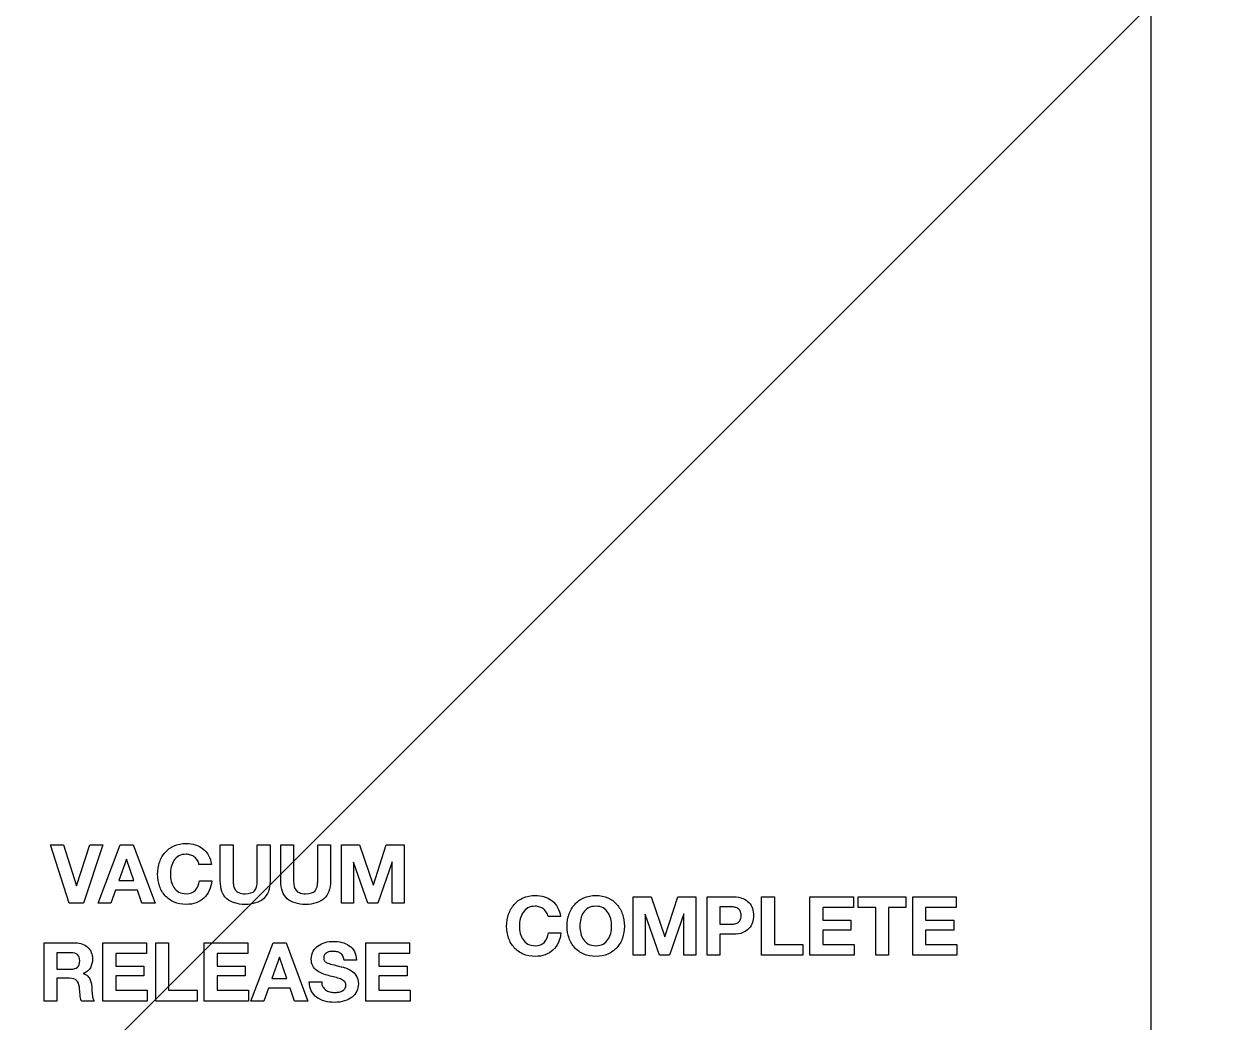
# Model space of a CAD drawing. Header units: millimetres. Extents: x 0 to 16408, y 0 to 11536.
# Drawn here: x 11501.1 to 11573.7, y 4781.4 to 4841.8 of the extents above; entities that cross this region are included whole.
import ezdxf

# ---------------------------------------------------------------- set-up
doc = ezdxf.new("R2010")
doc.units = ezdxf.units.MM
doc.header["$MEASUREMENT"] = 0
doc.linetypes.add('HIDDEN', pattern=[9.525, 6.35, -3.175])
doc.layers.get('0').update_dxf_attribs({"lineweight": 25})
doc.layers.add('DIM', color=3, linetype='Continuous', lineweight=9)
doc.layers.add('H', color=2, linetype='HIDDEN', lineweight=15)

msp = doc.modelspace()

# ---------------------------------------------------------------- hatches: boundary and pattern name
at = {"layer": 'DIM'}
h = msp.add_hatch(dxfattribs=at)
h.set_pattern_fill('ANSI31', color=256, scale=350, style=0)
h.set_pattern_definition([(45, (-19163.366, -2190.005), (-30.93592, 30.93592), [])])
h.paths.add_polyline_path([(11169.331, 5386.066), (11169.331, 3313.066), (10738.546, 3313.066), (10738.546, 5100.001), (10069.331, 5100.001), (10069.331, 6563.066), (14009.331, 6563.066), (14009.331, 5100.001), (13340.115, 5100.001), (13340.115, 3313.066), (12909.331, 3313.066), (12909.331, 5386.066)])
edge = h.paths.add_edge_path(flags=16)
edge.add_line((12909.331, 3336.066), (12909.331, 3313.066))
edge.add_line((11169.331, 3336.066), (11169.331, 3313.066))
at = {"layer": 'H', "ltscale": 5}
h = msp.add_hatch(dxfattribs=at)
h.set_pattern_fill('ANSI31', color=256, scale=500, style=0)
h.set_pattern_definition([(45, (5319.3, 20778.49), (-44.19417, 44.19417), [])])
edge = h.paths.add_edge_path(flags=16)
edge.add_line((14059.331, 6563.066), (14009.331, 6563.066))
edge.add_line((14059.331, 6563.066), (14009.331, 6563.066))
edge = h.paths.add_edge_path()
edge.add_line((14059.331, 6563.066), (14009.331, 6563.066))
edge.add_line((14059.331, 6563.066), (14009.331, 6563.066))
edge.add_line((10069.331, 3313.066), (10069.331, 6563.066))
edge.add_line((10019.331, 3263.066), (10019.331, 6563.066))
edge.add_line((10069.331, 3313.066), (14009.331, 3313.066))
edge.add_line((10019.331, 3263.066), (14059.331, 3263.066))
edge.add_line((14059.331, 6563.066), (14009.331, 6563.066))
edge.add_line((14009.331, 5313.066), (14009.331, 5323.066))
edge.add_line((14009.331, 3313.066), (14009.331, 6563.066))
edge.add_line((14059.331, 3263.066), (14059.331, 6563.066))

# ---------------------------------------------------------------- linework, layer by layer
for p, q in [((11569.331, 4411.066), (11569.331, 5161.066)), ((11502.708, 4792.131), (11503.503, 4792.131)), ((11502.708, 4792.131), (11503.503, 4792.131)), ((11503.848, 4788.605), (11502.708, 4792.131)), ((11503.848, 4788.605), (11502.708, 4792.131)), ((11503.503, 4792.131), (11504.288, 4789.652)), ((11503.503, 4792.131), (11504.288, 4789.652)), ((11504.298, 4789.652), (11505.093, 4792.131)), ((11504.298, 4789.652), (11505.093, 4792.131)), ((11505.893, 4792.131), (11504.723, 4788.605)), ((11505.893, 4792.131), (11504.723, 4788.605)), ((11505.093, 4792.131), (11505.893, 4792.131)), ((11505.093, 4792.131), (11505.893, 4792.131)), ((11505.597, 4788.605), (11506.931, 4792.131)), ((11505.597, 4788.605), (11506.931, 4792.131)), ((11506.931, 4792.131), (11507.726, 4792.131)), ((11506.931, 4792.131), (11507.726, 4792.131)), ((11507.726, 4792.131), (11509.045, 4788.605)), ((11507.726, 4792.131), (11509.045, 4788.605)), ((11520.33, 4792.131), (11521.421, 4792.131)), ((11520.33, 4792.131), (11521.421, 4792.131)), ((11520.33, 4788.605), (11520.33, 4792.131)), ((11520.33, 4788.605), (11520.33, 4792.131)), ((11521.421, 4792.131), (11522.246, 4789.706)), ((11521.421, 4792.131), (11522.246, 4789.706)), ((11522.256, 4789.706), (11523.036, 4792.131)), ((11522.256, 4789.706), (11523.036, 4792.131)), ((11523.036, 4792.131), (11524.128, 4792.131)), ((11523.036, 4792.131), (11524.128, 4792.131)), ((11524.128, 4792.131), (11524.128, 4788.605)), ((11524.128, 4792.131), (11524.128, 4788.605)), ((11507.316, 4791.262), (11506.857, 4789.968)), ((11507.316, 4791.262), (11506.857, 4789.968)), ((11507.326, 4791.262), (11507.316, 4791.262)), ((11507.326, 4791.262), (11507.316, 4791.262)), ((11507.77, 4789.968), (11507.326, 4791.262)), ((11507.77, 4789.968), (11507.326, 4791.262)), ((11523.392, 4791.104), (11522.528, 4788.605)), ((11523.392, 4791.104), (11522.528, 4788.605)), ((11523.402, 4791.104), (11523.392, 4791.104)), ((11523.402, 4791.104), (11523.392, 4791.104)), ((11523.402, 4788.605), (11523.402, 4791.104)), ((11523.402, 4788.605), (11523.402, 4791.104)), ((11521.065, 4791.079), (11521.056, 4791.079)), ((11521.056, 4791.079), (11521.056, 4788.605)), ((11521.065, 4791.079), (11521.056, 4791.079)), ((11521.056, 4791.079), (11521.056, 4788.605)), ((11521.93, 4788.605), (11521.065, 4791.079)), ((11521.93, 4788.605), (11521.065, 4791.079)), ((11504.288, 4789.652), (11504.298, 4789.652)), ((11504.288, 4789.652), (11504.298, 4789.652)), ((11506.857, 4789.968), (11507.77, 4789.968)), ((11506.857, 4789.968), (11507.77, 4789.968)), ((11522.246, 4789.706), (11522.256, 4789.706)), ((11522.246, 4789.706), (11522.256, 4789.706)), ((11506.654, 4789.39), (11506.377, 4788.605)), ((11506.654, 4789.39), (11506.377, 4788.605)), ((11507.973, 4789.39), (11506.654, 4789.39)), ((11507.973, 4789.39), (11506.654, 4789.39)), ((11508.239, 4788.605), (11507.973, 4789.39)), ((11508.239, 4788.605), (11507.973, 4789.39)), ((11537.979, 4785.458), (11537.979, 4788.984)), ((11537.979, 4788.984), (11539.07, 4788.984)), ((11539.07, 4788.984), (11539.895, 4786.559)), ((11539.905, 4786.559), (11540.685, 4788.984)), ((11540.685, 4788.984), (11541.777, 4788.984)), ((11541.777, 4788.984), (11541.777, 4785.458)), ((11545.753, 4785.458), (11545.753, 4788.984)), ((11545.753, 4788.984), (11546.528, 4788.984)), ((11546.528, 4788.984), (11546.528, 4786.11)), ((11548.681, 4785.458), (11548.681, 4788.984)), ((11548.681, 4788.984), (11551.319, 4788.984)), ((11551.319, 4788.984), (11551.319, 4788.332)), ((11551.605, 4788.332), (11551.605, 4788.984)), ((11551.605, 4788.984), (11554.494, 4788.984)), ((11554.494, 4788.984), (11554.494, 4788.332)), ((11554.899, 4788.984), (11557.537, 4788.984)), ((11554.899, 4785.458), (11554.899, 4788.984)), ((11557.537, 4788.984), (11557.537, 4788.332)), ((11504.723, 4788.605), (11503.848, 4788.605)), ((11504.723, 4788.605), (11503.848, 4788.605)), ((11506.377, 4788.605), (11505.597, 4788.605)), ((11506.377, 4788.605), (11505.597, 4788.605)), ((11509.045, 4788.605), (11508.239, 4788.605)), ((11509.045, 4788.605), (11508.239, 4788.605)), ((11521.056, 4788.605), (11520.33, 4788.605)), ((11521.056, 4788.605), (11520.33, 4788.605)), ((11522.528, 4788.605), (11521.93, 4788.605)), ((11522.528, 4788.605), (11521.93, 4788.605)), ((11524.128, 4788.605), (11523.402, 4788.605)), ((11524.128, 4788.605), (11523.402, 4788.605)), ((11551.319, 4788.332), (11549.457, 4788.332)), ((11549.457, 4788.332), (11549.457, 4787.577)), ((11552.662, 4788.332), (11551.605, 4788.332)), ((11552.662, 4785.458), (11552.662, 4788.332)), ((11554.494, 4788.332), (11553.438, 4788.332)), ((11553.438, 4788.332), (11553.438, 4785.458)), ((11557.537, 4788.332), (11555.675, 4788.332)), ((11555.675, 4788.332), (11555.675, 4787.577)), ((11538.715, 4787.932), (11538.705, 4787.932)), ((11538.705, 4787.932), (11538.705, 4785.458)), ((11539.579, 4785.458), (11538.715, 4787.932)), ((11541.041, 4787.957), (11540.177, 4785.458)), ((11541.051, 4787.957), (11541.041, 4787.957)), ((11541.051, 4785.458), (11541.051, 4787.957)), ((11549.457, 4787.577), (11551.165, 4787.577)), ((11551.165, 4787.577), (11551.165, 4786.974)), ((11555.675, 4787.577), (11557.384, 4787.577)), ((11557.384, 4787.577), (11557.384, 4786.974)), ((11551.165, 4786.974), (11549.457, 4786.974)), ((11549.457, 4786.974), (11549.457, 4786.11)), ((11557.384, 4786.974), (11555.675, 4786.974)), ((11555.675, 4786.974), (11555.675, 4786.11)), ((11505.891, 4782.678), (11505.891, 4786.205)), ((11505.891, 4786.205), (11508.529, 4786.205)), ((11505.891, 4782.678), (11505.891, 4786.205)), ((11505.891, 4786.205), (11508.529, 4786.205)), ((11508.529, 4786.205), (11508.529, 4785.553)), ((11508.529, 4786.205), (11508.529, 4785.553)), ((11509.092, 4782.678), (11509.092, 4786.205)), ((11509.092, 4786.205), (11509.867, 4786.205)), ((11509.092, 4782.678), (11509.092, 4786.205)), ((11509.092, 4786.205), (11509.867, 4786.205)), ((11509.867, 4786.205), (11509.867, 4783.33)), ((11509.867, 4786.205), (11509.867, 4783.33)), ((11512.02, 4782.678), (11512.02, 4786.205)), ((11512.02, 4782.678), (11512.02, 4786.205)), ((11512.02, 4786.205), (11514.658, 4786.205)), ((11512.02, 4786.205), (11514.658, 4786.205)), ((11514.658, 4786.205), (11514.658, 4785.553)), ((11514.658, 4786.205), (11514.658, 4785.553)), ((11514.85, 4782.678), (11516.184, 4786.205)), ((11514.85, 4782.678), (11516.184, 4786.205)), ((11516.184, 4786.205), (11516.979, 4786.205)), ((11516.184, 4786.205), (11516.979, 4786.205)), ((11516.979, 4786.205), (11518.298, 4782.678)), ((11516.979, 4786.205), (11518.298, 4782.678)), ((11521.809, 4782.678), (11521.809, 4786.205)), ((11521.809, 4782.678), (11521.809, 4786.205)), ((11521.809, 4786.205), (11524.447, 4786.205)), ((11521.809, 4786.205), (11524.447, 4786.205)), ((11524.447, 4786.205), (11524.447, 4785.553)), ((11524.447, 4786.205), (11524.447, 4785.553)), ((11539.895, 4786.559), (11539.905, 4786.559)), ((11546.528, 4786.11), (11548.247, 4786.11)), ((11548.247, 4786.11), (11548.247, 4785.458)), ((11549.457, 4786.11), (11551.358, 4786.11)), ((11551.358, 4786.11), (11551.358, 4785.458)), ((11555.675, 4786.11), (11557.576, 4786.11)), ((11557.576, 4786.11), (11557.576, 4785.458)), ((11508.529, 4785.553), (11506.667, 4785.553)), ((11506.667, 4785.553), (11506.667, 4784.797)), ((11508.529, 4785.553), (11506.667, 4785.553)), ((11506.667, 4785.553), (11506.667, 4784.797)), ((11514.658, 4785.553), (11512.796, 4785.553)), ((11512.796, 4785.553), (11512.796, 4784.797)), ((11514.658, 4785.553), (11512.796, 4785.553)), ((11512.796, 4785.553), (11512.796, 4784.797)), ((11516.569, 4785.336), (11516.11, 4784.042)), ((11516.569, 4785.336), (11516.11, 4784.042)), ((11516.579, 4785.336), (11516.569, 4785.336)), ((11516.579, 4785.336), (11516.569, 4785.336)), ((11517.024, 4784.042), (11516.579, 4785.336)), ((11517.024, 4784.042), (11516.579, 4785.336)), ((11522.585, 4785.553), (11522.585, 4784.797)), ((11522.585, 4785.553), (11522.585, 4784.797)), ((11524.447, 4785.553), (11522.585, 4785.553)), ((11524.447, 4785.553), (11522.585, 4785.553)), ((11538.705, 4785.458), (11537.979, 4785.458)), ((11540.177, 4785.458), (11539.579, 4785.458)), ((11541.777, 4785.458), (11541.051, 4785.458)), ((11548.247, 4785.458), (11545.753, 4785.458)), ((11551.358, 4785.458), (11548.681, 4785.458)), ((11553.438, 4785.458), (11552.662, 4785.458)), ((11557.576, 4785.458), (11554.899, 4785.458)), ((11506.667, 4784.797), (11508.375, 4784.797)), ((11506.667, 4784.797), (11508.375, 4784.797)), ((11508.375, 4784.797), (11508.375, 4784.195)), ((11508.375, 4784.797), (11508.375, 4784.195)), ((11512.796, 4784.797), (11514.505, 4784.797)), ((11512.796, 4784.797), (11514.505, 4784.797)), ((11514.505, 4784.797), (11514.505, 4784.195)), ((11514.505, 4784.797), (11514.505, 4784.195)), ((11522.585, 4784.797), (11524.294, 4784.797)), ((11522.585, 4784.797), (11524.294, 4784.797)), ((11524.294, 4784.797), (11524.294, 4784.195)), ((11524.294, 4784.797), (11524.294, 4784.195)), ((11508.375, 4784.195), (11506.667, 4784.195)), ((11506.667, 4784.195), (11506.667, 4783.33)), ((11508.375, 4784.195), (11506.667, 4784.195)), ((11506.667, 4784.195), (11506.667, 4783.33)), ((11514.505, 4784.195), (11512.796, 4784.195)), ((11512.796, 4784.195), (11512.796, 4783.33)), ((11514.505, 4784.195), (11512.796, 4784.195)), ((11512.796, 4784.195), (11512.796, 4783.33)), ((11516.11, 4784.042), (11517.024, 4784.042)), ((11516.11, 4784.042), (11517.024, 4784.042)), ((11522.585, 4784.195), (11522.585, 4783.33)), ((11522.585, 4784.195), (11522.585, 4783.33)), ((11524.294, 4784.195), (11522.585, 4784.195)), ((11524.294, 4784.195), (11522.585, 4784.195)), ((11506.667, 4783.33), (11508.568, 4783.33)), ((11506.667, 4783.33), (11508.568, 4783.33)), ((11508.568, 4783.33), (11508.568, 4782.678)), ((11508.568, 4783.33), (11508.568, 4782.678)), ((11509.867, 4783.33), (11511.586, 4783.33)), ((11509.867, 4783.33), (11511.586, 4783.33)), ((11511.586, 4783.33), (11511.586, 4782.678)), ((11511.586, 4783.33), (11511.586, 4782.678)), ((11512.796, 4783.33), (11514.697, 4783.33)), ((11512.796, 4783.33), (11514.697, 4783.33)), ((11514.697, 4783.33), (11514.697, 4782.678)), ((11514.697, 4783.33), (11514.697, 4782.678)), ((11515.907, 4783.464), (11515.631, 4782.678)), ((11515.907, 4783.464), (11515.631, 4782.678)), ((11517.226, 4783.464), (11515.907, 4783.464)), ((11517.226, 4783.464), (11515.907, 4783.464)), ((11517.493, 4782.678), (11517.226, 4783.464)), ((11517.493, 4782.678), (11517.226, 4783.464)), ((11522.585, 4783.33), (11524.486, 4783.33)), ((11522.585, 4783.33), (11524.486, 4783.33)), ((11524.486, 4783.33), (11524.486, 4782.678)), ((11524.486, 4783.33), (11524.486, 4782.678)), ((11508.568, 4782.678), (11505.891, 4782.678)), ((11508.568, 4782.678), (11505.891, 4782.678)), ((11511.586, 4782.678), (11509.092, 4782.678)), ((11511.586, 4782.678), (11509.092, 4782.678)), ((11514.697, 4782.678), (11512.02, 4782.678)), ((11514.697, 4782.678), (11512.02, 4782.678)), ((11515.631, 4782.678), (11514.85, 4782.678)), ((11515.631, 4782.678), (11514.85, 4782.678)), ((11518.298, 4782.678), (11517.493, 4782.678)), ((11518.298, 4782.678), (11517.493, 4782.678)), ((11524.486, 4782.678), (11521.809, 4782.678)), ((11524.486, 4782.678), (11521.809, 4782.678))]:
    msp.add_line(p, q)
for points, knots in [([(11509.316, 4791.087), (11509.395, 4791.312), (11509.509, 4791.509), (11509.657, 4791.677), (11509.805, 4791.845), (11509.987, 4791.977), (11510.202, 4792.072)], [23, 23, 23, 23, 24, 24, 24, 25, 25, 25, 25]), ([(11509.316, 4791.087), (11509.395, 4791.312), (11509.509, 4791.509), (11509.657, 4791.677), (11509.805, 4791.845), (11509.987, 4791.977), (11510.202, 4792.072)], [23, 23, 23, 23, 24, 24, 24, 25, 25, 25, 25]), ([(11510.202, 4792.072), (11510.418, 4792.168), (11510.661, 4792.215), (11510.931, 4792.215), (11511.125, 4792.215), (11511.309, 4792.187), (11511.482, 4792.131), (11511.655, 4792.075), (11511.809, 4791.994), (11511.946, 4791.887)], [25, 25, 25, 25, 26, 26, 26, 27, 27, 27, 28, 28, 28, 28]), ([(11510.202, 4792.072), (11510.418, 4792.168), (11510.661, 4792.215), (11510.931, 4792.215), (11511.125, 4792.215), (11511.309, 4792.187), (11511.482, 4792.131), (11511.655, 4792.075), (11511.809, 4791.994), (11511.946, 4791.887)], [25, 25, 25, 25, 26, 26, 26, 27, 27, 27, 28, 28, 28, 28]), ([(11510.19, 4791.191), (11510.114, 4791.077), (11510.059, 4790.948), (11510.025, 4790.803), (11509.99, 4790.658), (11509.973, 4790.508), (11509.973, 4790.353), (11509.973, 4790.205), (11509.99, 4790.061), (11510.025, 4789.921)], [5, 5, 5, 5, 6, 6, 6, 7, 7, 7, 8, 8, 8, 8]), ([(11510.19, 4791.191), (11510.114, 4791.077), (11510.059, 4790.948), (11510.025, 4790.803), (11509.99, 4790.658), (11509.973, 4790.508), (11509.973, 4790.353), (11509.973, 4790.205), (11509.99, 4790.061), (11510.025, 4789.921)], [5, 5, 5, 5, 6, 6, 6, 7, 7, 7, 8, 8, 8, 8]), ([(11511.44, 4791.386), (11511.371, 4791.442), (11511.292, 4791.485), (11511.205, 4791.517), (11511.118, 4791.548), (11511.026, 4791.564), (11510.931, 4791.564), (11510.756, 4791.564), (11510.608, 4791.53), (11510.486, 4791.462)], [1, 1, 1, 1, 2, 2, 2, 3, 3, 3, 4, 4, 4, 4]), ([(11511.44, 4791.386), (11511.371, 4791.442), (11511.292, 4791.485), (11511.205, 4791.517), (11511.118, 4791.548), (11511.026, 4791.564), (11510.931, 4791.564), (11510.756, 4791.564), (11510.608, 4791.53), (11510.486, 4791.462)], [1, 1, 1, 1, 2, 2, 2, 3, 3, 3, 4, 4, 4, 4]), ([(11509.316, 4789.635), (11509.237, 4789.857), (11509.197, 4790.097), (11509.197, 4790.353), (11509.197, 4790.617), (11509.237, 4790.861), (11509.316, 4791.087)], [21, 21, 21, 21, 22, 22, 22, 23, 23, 23, 23]), ([(11509.316, 4789.635), (11509.237, 4789.857), (11509.197, 4790.097), (11509.197, 4790.353), (11509.197, 4790.617), (11509.237, 4790.861), (11509.316, 4791.087)], [21, 21, 21, 21, 22, 22, 22, 23, 23, 23, 23]), ([(11515.603, 4788.874), (11515.336, 4788.642), (11514.968, 4788.526), (11514.497, 4788.526), (11514.019, 4788.526), (11513.65, 4788.641), (11513.388, 4788.872), (11513.126, 4789.102), (11512.995, 4789.458), (11512.995, 4789.938)], [0, 0, 0, 0, 1, 1, 1, 2, 2, 2, 3, 3, 3, 3]), ([(11515.603, 4788.874), (11515.336, 4788.642), (11514.968, 4788.526), (11514.497, 4788.526), (11514.019, 4788.526), (11513.65, 4788.641), (11513.388, 4788.872), (11513.126, 4789.102), (11512.995, 4789.458), (11512.995, 4789.938)], [0, 0, 0, 0, 1, 1, 1, 2, 2, 2, 3, 3, 3, 3]), ([(11519.263, 4788.874), (11518.996, 4788.642), (11518.627, 4788.526), (11518.156, 4788.526), (11517.679, 4788.526), (11517.31, 4788.641), (11517.048, 4788.872), (11516.786, 4789.102), (11516.655, 4789.458), (11516.655, 4789.938)], [0, 0, 0, 0, 1, 1, 1, 2, 2, 2, 3, 3, 3, 3]), ([(11519.263, 4788.874), (11518.996, 4788.642), (11518.627, 4788.526), (11518.156, 4788.526), (11517.679, 4788.526), (11517.31, 4788.641), (11517.048, 4788.872), (11516.786, 4789.102), (11516.655, 4789.458), (11516.655, 4789.938)], [0, 0, 0, 0, 1, 1, 1, 2, 2, 2, 3, 3, 3, 3]), ([(11510.202, 4788.667), (11509.987, 4788.761), (11509.805, 4788.89), (11509.657, 4789.054), (11509.509, 4789.219), (11509.395, 4789.413), (11509.316, 4789.635)], [19, 19, 19, 19, 20, 20, 20, 21, 21, 21, 21]), ([(11510.202, 4788.667), (11509.987, 4788.761), (11509.805, 4788.89), (11509.657, 4789.054), (11509.509, 4789.219), (11509.395, 4789.413), (11509.316, 4789.635)], [19, 19, 19, 19, 20, 20, 20, 21, 21, 21, 21]), ([(11510.486, 4789.274), (11510.608, 4789.207), (11510.756, 4789.173), (11510.931, 4789.173), (11511.168, 4789.173), (11511.353, 4789.245), (11511.487, 4789.39)], [10, 10, 10, 10, 11, 11, 11, 12, 12, 12, 12]), ([(11510.486, 4789.274), (11510.608, 4789.207), (11510.756, 4789.173), (11510.931, 4789.173), (11511.168, 4789.173), (11511.353, 4789.245), (11511.487, 4789.39)], [10, 10, 10, 10, 11, 11, 11, 12, 12, 12, 12]), ([(11514.119, 4789.24), (11514.213, 4789.195), (11514.339, 4789.173), (11514.497, 4789.173), (11514.773, 4789.173), (11514.964, 4789.235), (11515.07, 4789.358)], [9, 9, 9, 9, 10, 10, 10, 11, 11, 11, 11]), ([(11514.119, 4789.24), (11514.213, 4789.195), (11514.339, 4789.173), (11514.497, 4789.173), (11514.773, 4789.173), (11514.964, 4789.235), (11515.07, 4789.358)], [9, 9, 9, 9, 10, 10, 10, 11, 11, 11, 11]), ([(11517.779, 4789.24), (11517.873, 4789.195), (11517.999, 4789.173), (11518.156, 4789.173), (11518.433, 4789.173), (11518.624, 4789.235), (11518.729, 4789.358)], [9, 9, 9, 9, 10, 10, 10, 11, 11, 11, 11]), ([(11517.779, 4789.24), (11517.873, 4789.195), (11517.999, 4789.173), (11518.156, 4789.173), (11518.433, 4789.173), (11518.624, 4789.235), (11518.729, 4789.358)], [9, 9, 9, 9, 10, 10, 10, 11, 11, 11, 11]), ([(11530.442, 4787.94), (11530.521, 4788.165), (11530.635, 4788.362), (11530.783, 4788.53), (11530.931, 4788.698), (11531.113, 4788.829), (11531.329, 4788.925)], [23, 23, 23, 23, 24, 24, 24, 25, 25, 25, 25]), ([(11531.329, 4788.925), (11531.544, 4789.02), (11531.787, 4789.068), (11532.057, 4789.068), (11532.252, 4789.068), (11532.435, 4789.04), (11532.608, 4788.984), (11532.781, 4788.928), (11532.935, 4788.847), (11533.072, 4788.74)], [25, 25, 25, 25, 26, 26, 26, 27, 27, 27, 28, 28, 28, 28]), ([(11534.102, 4787.94), (11534.181, 4788.165), (11534.295, 4788.362), (11534.443, 4788.53), (11534.591, 4788.698), (11534.773, 4788.829), (11534.988, 4788.925)], [0, 0, 0, 0, 1, 1, 1, 2, 2, 2, 2]), ([(11534.988, 4788.925), (11535.204, 4789.02), (11535.447, 4789.068), (11535.717, 4789.068), (11535.99, 4789.068), (11536.234, 4789.02), (11536.448, 4788.925)], [2, 2, 2, 2, 3, 3, 3, 4, 4, 4, 4]), ([(11536.448, 4788.925), (11536.662, 4788.829), (11536.843, 4788.698), (11536.991, 4788.53), (11537.139, 4788.362), (11537.253, 4788.165), (11537.332, 4787.94)], [4, 4, 4, 4, 5, 5, 5, 6, 6, 6, 6]), ([(11511.528, 4788.625), (11511.348, 4788.559), (11511.148, 4788.526), (11510.931, 4788.526), (11510.661, 4788.526), (11510.418, 4788.573), (11510.202, 4788.667)], [17, 17, 17, 17, 18, 18, 18, 19, 19, 19, 19]), ([(11511.528, 4788.625), (11511.348, 4788.559), (11511.148, 4788.526), (11510.931, 4788.526), (11510.661, 4788.526), (11510.418, 4788.573), (11510.202, 4788.667)], [17, 17, 17, 17, 18, 18, 18, 19, 19, 19, 19]), ([(11532.331, 4788.369), (11532.244, 4788.401), (11532.153, 4788.416), (11532.057, 4788.416), (11531.883, 4788.416), (11531.734, 4788.382), (11531.613, 4788.315)], [2, 2, 2, 2, 3, 3, 3, 4, 4, 4, 4]), ([(11536.161, 4788.315), (11536.039, 4788.382), (11535.891, 4788.416), (11535.717, 4788.416), (11535.542, 4788.416), (11535.394, 4788.382), (11535.272, 4788.315)], [10, 10, 10, 10, 11, 11, 11, 12, 12, 12, 12]), ([(11544.989, 4788.634), (11545.087, 4788.528), (11545.158, 4788.408), (11545.202, 4788.273), (11545.246, 4788.138), (11545.269, 4787.998), (11545.269, 4787.853), (11545.269, 4787.712), (11545.246, 4787.572), (11545.202, 4787.436), (11545.158, 4787.299), (11545.087, 4787.178), (11544.989, 4787.073)], [2, 2, 2, 2, 3, 3, 3, 4, 4, 4, 5, 5, 5, 6, 6, 6, 6]), ([(11530.442, 4786.488), (11530.363, 4786.71), (11530.324, 4786.949), (11530.324, 4787.206), (11530.324, 4787.47), (11530.363, 4787.714), (11530.442, 4787.94)], [21, 21, 21, 21, 22, 22, 22, 23, 23, 23, 23]), ([(11531.316, 4788.043), (11531.24, 4787.93), (11531.185, 4787.801), (11531.151, 4787.656), (11531.116, 4787.511), (11531.099, 4787.361), (11531.099, 4787.206), (11531.099, 4787.058), (11531.116, 4786.914), (11531.151, 4786.774)], [5, 5, 5, 5, 6, 6, 6, 7, 7, 7, 8, 8, 8, 8]), ([(11534.102, 4786.488), (11534.023, 4786.71), (11533.983, 4786.949), (11533.983, 4787.206), (11533.983, 4787.47), (11534.023, 4787.714), (11534.102, 4787.94)], [14, 14, 14, 14, 15, 15, 15, 16, 16, 16, 16]), ([(11534.976, 4788.043), (11534.9, 4787.93), (11534.845, 4787.801), (11534.811, 4787.656), (11534.776, 4787.511), (11534.759, 4787.361), (11534.759, 4787.206), (11534.759, 4787.058), (11534.776, 4786.914), (11534.811, 4786.774)], [13, 13, 13, 13, 14, 14, 14, 15, 15, 15, 16, 16, 16, 16]), ([(11536.623, 4786.774), (11536.658, 4786.914), (11536.675, 4787.058), (11536.675, 4787.206), (11536.675, 4787.361), (11536.658, 4787.511), (11536.623, 4787.656)], [6, 6, 6, 6, 7, 7, 7, 8, 8, 8, 8]), ([(11537.332, 4787.94), (11537.411, 4787.714), (11537.451, 4787.47), (11537.451, 4787.206), (11537.451, 4786.949), (11537.411, 4786.71), (11537.332, 4786.488)], [6, 6, 6, 6, 7, 7, 7, 8, 8, 8, 8]), ([(11544.461, 4787.582), (11544.499, 4787.651), (11544.518, 4787.741), (11544.518, 4787.853), (11544.518, 4787.965), (11544.499, 4788.056), (11544.461, 4788.125)], [3, 3, 3, 3, 4, 4, 4, 5, 5, 5, 5]), ([(11504.654, 4786.128), (11504.781, 4786.077), (11504.89, 4786.007), (11504.98, 4785.918), (11505.071, 4785.83), (11505.14, 4785.727), (11505.188, 4785.61)], [1, 1, 1, 1, 2, 2, 2, 3, 3, 3, 3]), ([(11504.654, 4786.128), (11504.781, 4786.077), (11504.89, 4786.007), (11504.98, 4785.918), (11505.071, 4785.83), (11505.14, 4785.727), (11505.188, 4785.61)], [1, 1, 1, 1, 2, 2, 2, 3, 3, 3, 3]), ([(11519.345, 4786.224), (11519.503, 4786.267), (11519.661, 4786.289), (11519.819, 4786.289), (11520.003, 4786.289), (11520.18, 4786.268), (11520.35, 4786.227), (11520.519, 4786.186), (11520.67, 4786.119), (11520.802, 4786.027)], [18, 18, 18, 18, 19, 19, 19, 20, 20, 20, 21, 21, 21, 21]), ([(11519.345, 4786.224), (11519.503, 4786.267), (11519.661, 4786.289), (11519.819, 4786.289), (11520.003, 4786.289), (11520.18, 4786.268), (11520.35, 4786.227), (11520.519, 4786.186), (11520.67, 4786.119), (11520.802, 4786.027)], [18, 18, 18, 18, 19, 19, 19, 20, 20, 20, 21, 21, 21, 21]), ([(11531.329, 4785.52), (11531.113, 4785.613), (11530.931, 4785.743), (11530.783, 4785.907), (11530.635, 4786.072), (11530.521, 4786.265), (11530.442, 4786.488)], [19, 19, 19, 19, 20, 20, 20, 21, 21, 21, 21]), ([(11531.613, 4786.127), (11531.734, 4786.06), (11531.883, 4786.026), (11532.057, 4786.026), (11532.294, 4786.026), (11532.479, 4786.098), (11532.613, 4786.243)], [10, 10, 10, 10, 11, 11, 11, 12, 12, 12, 12]), ([(11534.988, 4785.52), (11534.773, 4785.613), (11534.591, 4785.743), (11534.443, 4785.907), (11534.295, 4786.072), (11534.181, 4786.265), (11534.102, 4786.488)], [12, 12, 12, 12, 13, 13, 13, 14, 14, 14, 14]), ([(11535.272, 4786.127), (11535.394, 4786.06), (11535.542, 4786.026), (11535.717, 4786.026), (11535.891, 4786.026), (11536.039, 4786.06), (11536.161, 4786.127)], [2, 2, 2, 2, 3, 3, 3, 4, 4, 4, 4]), ([(11537.332, 4786.488), (11537.253, 4786.265), (11537.139, 4786.072), (11536.991, 4785.907), (11536.843, 4785.743), (11536.662, 4785.613), (11536.448, 4785.52)], [8, 8, 8, 8, 9, 9, 9, 10, 10, 10, 10]), ([(11504.351, 4784.728), (11504.439, 4784.807), (11504.484, 4784.936), (11504.484, 4785.113), (11504.484, 4785.285), (11504.439, 4785.409), (11504.351, 4785.486), (11504.262, 4785.564), (11504.128, 4785.602), (11503.951, 4785.602)], [1, 1, 1, 1, 2, 2, 2, 3, 3, 3, 4, 4, 4, 4]), ([(11504.351, 4784.728), (11504.439, 4784.807), (11504.484, 4784.936), (11504.484, 4785.113), (11504.484, 4785.285), (11504.439, 4785.409), (11504.351, 4785.486), (11504.262, 4785.564), (11504.128, 4785.602), (11503.951, 4785.602)], [1, 1, 1, 1, 2, 2, 2, 3, 3, 3, 4, 4, 4, 4]), ([(11505.188, 4785.61), (11505.235, 4785.493), (11505.259, 4785.367), (11505.259, 4785.232), (11505.259, 4785.024), (11505.216, 4784.845), (11505.128, 4784.693), (11505.041, 4784.542), (11504.899, 4784.427), (11504.701, 4784.348)], [3, 3, 3, 3, 4, 4, 4, 5, 5, 5, 6, 6, 6, 6]), ([(11505.188, 4785.61), (11505.235, 4785.493), (11505.259, 4785.367), (11505.259, 4785.232), (11505.259, 4785.024), (11505.216, 4784.845), (11505.128, 4784.693), (11505.041, 4784.542), (11504.899, 4784.427), (11504.701, 4784.348)], [3, 3, 3, 3, 4, 4, 4, 5, 5, 5, 6, 6, 6, 6]), ([(11518.831, 4784.526), (11518.732, 4784.601), (11518.653, 4784.696), (11518.592, 4784.81), (11518.531, 4784.923), (11518.5, 4785.061), (11518.5, 4785.222), (11518.5, 4785.403), (11518.539, 4785.56), (11518.616, 4785.694)], [13, 13, 13, 13, 14, 14, 14, 15, 15, 15, 16, 16, 16, 16]), ([(11518.831, 4784.526), (11518.732, 4784.601), (11518.653, 4784.696), (11518.592, 4784.81), (11518.531, 4784.923), (11518.5, 4785.061), (11518.5, 4785.222), (11518.5, 4785.403), (11518.539, 4785.56), (11518.616, 4785.694)], [13, 13, 13, 13, 14, 14, 14, 15, 15, 15, 16, 16, 16, 16]), ([(11519.301, 4785.474), (11519.267, 4785.425), (11519.251, 4785.362), (11519.251, 4785.286), (11519.251, 4785.217), (11519.264, 4785.161), (11519.291, 4785.118)], [31, 31, 31, 31, 32, 32, 32, 33, 33, 33, 33]), ([(11519.301, 4785.474), (11519.267, 4785.425), (11519.251, 4785.362), (11519.251, 4785.286), (11519.251, 4785.217), (11519.264, 4785.161), (11519.291, 4785.118)], [31, 31, 31, 31, 32, 32, 32, 33, 33, 33, 33]), ([(11519.597, 4785.667), (11519.534, 4785.653), (11519.477, 4785.63), (11519.426, 4785.597), (11519.375, 4785.564), (11519.333, 4785.523), (11519.301, 4785.474)], [29, 29, 29, 29, 30, 30, 30, 31, 31, 31, 31]), ([(11519.597, 4785.667), (11519.534, 4785.653), (11519.477, 4785.63), (11519.426, 4785.597), (11519.375, 4785.564), (11519.333, 4785.523), (11519.301, 4785.474)], [29, 29, 29, 29, 30, 30, 30, 31, 31, 31, 31]), ([(11520.048, 4785.662), (11519.968, 4785.678), (11519.88, 4785.686), (11519.784, 4785.686), (11519.722, 4785.686), (11519.659, 4785.68), (11519.597, 4785.667)], [27, 27, 27, 27, 28, 28, 28, 29, 29, 29, 29]), ([(11520.048, 4785.662), (11519.968, 4785.678), (11519.88, 4785.686), (11519.784, 4785.686), (11519.722, 4785.686), (11519.659, 4785.68), (11519.597, 4785.667)], [27, 27, 27, 27, 28, 28, 28, 29, 29, 29, 29]), ([(11532.655, 4785.478), (11532.474, 4785.412), (11532.274, 4785.379), (11532.057, 4785.379), (11531.787, 4785.379), (11531.544, 4785.426), (11531.329, 4785.52)], [17, 17, 17, 17, 18, 18, 18, 19, 19, 19, 19]), ([(11536.448, 4785.52), (11536.234, 4785.426), (11535.99, 4785.379), (11535.717, 4785.379), (11535.447, 4785.379), (11535.204, 4785.426), (11534.988, 4785.52)], [10, 10, 10, 10, 11, 11, 11, 12, 12, 12, 12]), ([(11520.53, 4783.417), (11520.576, 4783.474), (11520.599, 4783.548), (11520.599, 4783.637), (11520.599, 4783.732), (11520.569, 4783.809), (11520.508, 4783.869)], [6, 6, 6, 6, 7, 7, 7, 8, 8, 8, 8]), ([(11520.53, 4783.417), (11520.576, 4783.474), (11520.599, 4783.548), (11520.599, 4783.637), (11520.599, 4783.732), (11520.569, 4783.809), (11520.508, 4783.869)], [6, 6, 6, 6, 7, 7, 7, 8, 8, 8, 8]), ([(11521.224, 4784.212), (11521.308, 4784.085), (11521.35, 4783.923), (11521.35, 4783.725), (11521.35, 4783.564), (11521.319, 4783.414), (11521.256, 4783.276)], [39, 39, 39, 39, 40, 40, 40, 41, 41, 41, 41]), ([(11521.224, 4784.212), (11521.308, 4784.085), (11521.35, 4783.923), (11521.35, 4783.725), (11521.35, 4783.564), (11521.319, 4783.414), (11521.256, 4783.276)], [39, 39, 39, 39, 40, 40, 40, 41, 41, 41, 41]), ([(11519.616, 4783.234), (11519.712, 4783.209), (11519.811, 4783.197), (11519.913, 4783.197), (11519.982, 4783.197), (11520.056, 4783.203), (11520.135, 4783.214)], [2, 2, 2, 2, 3, 3, 3, 4, 4, 4, 4]), ([(11519.616, 4783.234), (11519.712, 4783.209), (11519.811, 4783.197), (11519.913, 4783.197), (11519.982, 4783.197), (11520.056, 4783.203), (11520.135, 4783.214)], [2, 2, 2, 2, 3, 3, 3, 4, 4, 4, 4]), ([(11520.518, 4782.683), (11520.335, 4782.627), (11520.124, 4782.599), (11519.883, 4782.599), (11519.689, 4782.599), (11519.5, 4782.623), (11519.318, 4782.671)], [43, 43, 43, 43, 44, 44, 44, 45, 45, 45, 45]), ([(11520.518, 4782.683), (11520.335, 4782.627), (11520.124, 4782.599), (11519.883, 4782.599), (11519.689, 4782.599), (11519.5, 4782.623), (11519.318, 4782.671)], [43, 43, 43, 43, 44, 44, 44, 45, 45, 45, 45])]:
    msp.add_open_spline(points, degree=3, knots=knots)
for points in [[(11511.946, 4791.887), (11512.082, 4791.78), (11512.195, 4791.647), (11512.284, 4791.489)], [(11511.946, 4791.887), (11512.082, 4791.78), (11512.195, 4791.647), (11512.284, 4791.489)], [(11512.995, 4789.938), (11512.995, 4789.938), (11512.995, 4792.131), (11512.995, 4792.131)], [(11512.995, 4792.131), (11512.995, 4792.131), (11513.771, 4792.131), (11513.771, 4792.131)], [(11512.995, 4789.938), (11512.995, 4789.938), (11512.995, 4792.131), (11512.995, 4792.131)], [(11512.995, 4792.131), (11512.995, 4792.131), (11513.771, 4792.131), (11513.771, 4792.131)], [(11513.771, 4792.131), (11513.771, 4792.131), (11513.771, 4789.938), (11513.771, 4789.938)], [(11513.771, 4792.131), (11513.771, 4792.131), (11513.771, 4789.938), (11513.771, 4789.938)], [(11515.228, 4789.938), (11515.228, 4789.938), (11515.228, 4792.131), (11515.228, 4792.131)], [(11515.228, 4792.131), (11515.228, 4792.131), (11516.003, 4792.131), (11516.003, 4792.131)], [(11515.228, 4789.938), (11515.228, 4789.938), (11515.228, 4792.131), (11515.228, 4792.131)], [(11515.228, 4792.131), (11515.228, 4792.131), (11516.003, 4792.131), (11516.003, 4792.131)], [(11516.003, 4792.131), (11516.003, 4792.131), (11516.003, 4789.938), (11516.003, 4789.938)], [(11516.003, 4792.131), (11516.003, 4792.131), (11516.003, 4789.938), (11516.003, 4789.938)], [(11516.655, 4789.938), (11516.655, 4789.938), (11516.655, 4792.131), (11516.655, 4792.131)], [(11516.655, 4792.131), (11516.655, 4792.131), (11517.431, 4792.131), (11517.431, 4792.131)], [(11516.655, 4789.938), (11516.655, 4789.938), (11516.655, 4792.131), (11516.655, 4792.131)], [(11516.655, 4792.131), (11516.655, 4792.131), (11517.431, 4792.131), (11517.431, 4792.131)], [(11517.431, 4792.131), (11517.431, 4792.131), (11517.431, 4789.938), (11517.431, 4789.938)], [(11517.431, 4792.131), (11517.431, 4792.131), (11517.431, 4789.938), (11517.431, 4789.938)], [(11518.887, 4789.938), (11518.887, 4789.938), (11518.887, 4792.131), (11518.887, 4792.131)], [(11518.887, 4792.131), (11518.887, 4792.131), (11519.663, 4792.131), (11519.663, 4792.131)], [(11518.887, 4789.938), (11518.887, 4789.938), (11518.887, 4792.131), (11518.887, 4792.131)], [(11518.887, 4792.131), (11518.887, 4792.131), (11519.663, 4792.131), (11519.663, 4792.131)], [(11519.663, 4792.131), (11519.663, 4792.131), (11519.663, 4789.938), (11519.663, 4789.938)], [(11519.663, 4792.131), (11519.663, 4792.131), (11519.663, 4789.938), (11519.663, 4789.938)], [(11510.486, 4791.462), (11510.365, 4791.395), (11510.266, 4791.304), (11510.19, 4791.191)], [(11510.486, 4791.462), (11510.365, 4791.395), (11510.266, 4791.304), (11510.19, 4791.191)], [(11511.612, 4791.191), (11511.566, 4791.265), (11511.509, 4791.33), (11511.44, 4791.386)], [(11511.612, 4791.191), (11511.566, 4791.265), (11511.509, 4791.33), (11511.44, 4791.386)], [(11511.701, 4790.946), (11511.688, 4791.035), (11511.659, 4791.117), (11511.612, 4791.191)], [(11511.701, 4790.946), (11511.688, 4791.035), (11511.659, 4791.117), (11511.612, 4791.191)], [(11512.284, 4791.489), (11512.373, 4791.331), (11512.429, 4791.15), (11512.452, 4790.946)], [(11512.284, 4791.489), (11512.373, 4791.331), (11512.429, 4791.15), (11512.452, 4790.946)], [(11512.452, 4790.946), (11512.452, 4790.946), (11511.701, 4790.946), (11511.701, 4790.946)], [(11512.452, 4790.946), (11512.452, 4790.946), (11511.701, 4790.946), (11511.701, 4790.946)], [(11510.025, 4789.921), (11510.059, 4789.781), (11510.114, 4789.655), (11510.19, 4789.543)], [(11510.025, 4789.921), (11510.059, 4789.781), (11510.114, 4789.655), (11510.19, 4789.543)], [(11511.487, 4789.39), (11511.62, 4789.535), (11511.701, 4789.726), (11511.731, 4789.963)], [(11511.487, 4789.39), (11511.62, 4789.535), (11511.701, 4789.726), (11511.731, 4789.963)], [(11511.731, 4789.963), (11511.731, 4789.963), (11512.482, 4789.963), (11512.482, 4789.963)], [(11511.731, 4789.963), (11511.731, 4789.963), (11512.482, 4789.963), (11512.482, 4789.963)], [(11512.482, 4789.963), (11512.462, 4789.743), (11512.411, 4789.543), (11512.329, 4789.366)], [(11512.482, 4789.963), (11512.462, 4789.743), (11512.411, 4789.543), (11512.329, 4789.366)], [(11513.771, 4789.938), (11513.771, 4789.843), (11513.779, 4789.749), (11513.796, 4789.657)], [(11513.771, 4789.938), (11513.771, 4789.843), (11513.779, 4789.749), (11513.796, 4789.657)], [(11513.796, 4789.657), (11513.812, 4789.565), (11513.847, 4789.483), (11513.899, 4789.413)], [(11513.796, 4789.657), (11513.812, 4789.565), (11513.847, 4789.483), (11513.899, 4789.413)], [(11515.07, 4789.358), (11515.175, 4789.482), (11515.228, 4789.675), (11515.228, 4789.938)], [(11515.07, 4789.358), (11515.175, 4789.482), (11515.228, 4789.675), (11515.228, 4789.938)], [(11516.003, 4789.938), (11516.003, 4789.461), (11515.87, 4789.106), (11515.603, 4788.874)], [(11516.003, 4789.938), (11516.003, 4789.461), (11515.87, 4789.106), (11515.603, 4788.874)], [(11517.431, 4789.938), (11517.431, 4789.843), (11517.439, 4789.749), (11517.455, 4789.657)], [(11517.431, 4789.938), (11517.431, 4789.843), (11517.439, 4789.749), (11517.455, 4789.657)], [(11517.455, 4789.657), (11517.472, 4789.565), (11517.506, 4789.483), (11517.559, 4789.413)], [(11517.455, 4789.657), (11517.472, 4789.565), (11517.506, 4789.483), (11517.559, 4789.413)], [(11518.729, 4789.358), (11518.835, 4789.482), (11518.887, 4789.675), (11518.887, 4789.938)], [(11518.729, 4789.358), (11518.835, 4789.482), (11518.887, 4789.675), (11518.887, 4789.938)], [(11519.663, 4789.938), (11519.663, 4789.461), (11519.53, 4789.106), (11519.263, 4788.874)], [(11519.663, 4789.938), (11519.663, 4789.461), (11519.53, 4789.106), (11519.263, 4788.874)], [(11510.19, 4789.543), (11510.266, 4789.432), (11510.365, 4789.342), (11510.486, 4789.274)], [(11510.19, 4789.543), (11510.266, 4789.432), (11510.365, 4789.342), (11510.486, 4789.274)], [(11512.329, 4789.366), (11512.246, 4789.188), (11512.138, 4789.036), (11512.003, 4788.911)], [(11512.329, 4789.366), (11512.246, 4789.188), (11512.138, 4789.036), (11512.003, 4788.911)], [(11513.899, 4789.413), (11513.952, 4789.342), (11514.025, 4789.284), (11514.119, 4789.24)], [(11513.899, 4789.413), (11513.952, 4789.342), (11514.025, 4789.284), (11514.119, 4789.24)], [(11517.559, 4789.413), (11517.611, 4789.342), (11517.685, 4789.284), (11517.779, 4789.24)], [(11517.559, 4789.413), (11517.611, 4789.342), (11517.685, 4789.284), (11517.779, 4789.24)], [(11542.458, 4785.458), (11542.458, 4785.458), (11542.458, 4788.984), (11542.458, 4788.984)], [(11542.458, 4788.984), (11542.458, 4788.984), (11544.049, 4788.984), (11544.049, 4788.984)], [(11544.049, 4788.984), (11544.269, 4788.984), (11544.457, 4788.952), (11544.612, 4788.888)], [(11512.003, 4788.911), (11511.868, 4788.786), (11511.71, 4788.691), (11511.528, 4788.625)], [(11512.003, 4788.911), (11511.868, 4788.786), (11511.71, 4788.691), (11511.528, 4788.625)], [(11531.613, 4788.315), (11531.491, 4788.248), (11531.392, 4788.157), (11531.316, 4788.043)], [(11532.566, 4788.238), (11532.497, 4788.294), (11532.418, 4788.338), (11532.331, 4788.369)], [(11532.739, 4788.043), (11532.693, 4788.117), (11532.635, 4788.182), (11532.566, 4788.238)], [(11533.072, 4788.74), (11533.209, 4788.633), (11533.322, 4788.5), (11533.411, 4788.342)], [(11533.411, 4788.342), (11533.499, 4788.184), (11533.555, 4788.003), (11533.578, 4787.799)], [(11535.272, 4788.315), (11535.151, 4788.248), (11535.052, 4788.157), (11534.976, 4788.043)], [(11536.458, 4788.043), (11536.382, 4788.157), (11536.283, 4788.248), (11536.161, 4788.315)], [(11543.836, 4788.382), (11543.836, 4788.382), (11543.234, 4788.382), (11543.234, 4788.382)], [(11543.234, 4788.382), (11543.234, 4788.382), (11543.234, 4787.325), (11543.234, 4787.325)], [(11544.093, 4788.362), (11544.011, 4788.375), (11543.925, 4788.382), (11543.836, 4788.382)], [(11544.31, 4788.285), (11544.248, 4788.323), (11544.175, 4788.349), (11544.093, 4788.362)], [(11544.461, 4788.125), (11544.423, 4788.194), (11544.373, 4788.248), (11544.31, 4788.285)], [(11544.612, 4788.888), (11544.767, 4788.824), (11544.892, 4788.739), (11544.989, 4788.634)], [(11532.828, 4787.799), (11532.814, 4787.888), (11532.785, 4787.969), (11532.739, 4788.043)], [(11533.578, 4787.799), (11533.578, 4787.799), (11532.828, 4787.799), (11532.828, 4787.799)], [(11536.623, 4787.656), (11536.589, 4787.801), (11536.533, 4787.93), (11536.458, 4788.043)], [(11544.31, 4787.421), (11544.373, 4787.459), (11544.423, 4787.512), (11544.461, 4787.582)], [(11531.151, 4786.774), (11531.185, 4786.634), (11531.24, 4786.508), (11531.316, 4786.396)], [(11532.613, 4786.243), (11532.746, 4786.388), (11532.828, 4786.579), (11532.857, 4786.816)], [(11532.857, 4786.816), (11532.857, 4786.816), (11533.608, 4786.816), (11533.608, 4786.816)], [(11533.608, 4786.816), (11533.588, 4786.595), (11533.537, 4786.396), (11533.455, 4786.218)], [(11534.811, 4786.774), (11534.845, 4786.634), (11534.9, 4786.508), (11534.976, 4786.396)], [(11536.458, 4786.396), (11536.533, 4786.508), (11536.589, 4786.634), (11536.623, 4786.774)], [(11543.234, 4787.325), (11543.234, 4787.325), (11543.836, 4787.325), (11543.836, 4787.325)], [(11543.836, 4787.325), (11543.925, 4787.325), (11544.011, 4787.331), (11544.093, 4787.345)], [(11544.612, 4786.818), (11544.457, 4786.754), (11544.269, 4786.722), (11544.049, 4786.722)], [(11544.093, 4787.345), (11544.175, 4787.358), (11544.248, 4787.383), (11544.31, 4787.421)], [(11544.989, 4787.073), (11544.892, 4786.967), (11544.767, 4786.883), (11544.612, 4786.818)], [(11502.326, 4782.678), (11502.326, 4782.678), (11502.326, 4786.205), (11502.326, 4786.205)], [(11502.326, 4786.205), (11502.326, 4786.205), (11504.227, 4786.205), (11504.227, 4786.205)], [(11502.326, 4782.678), (11502.326, 4782.678), (11502.326, 4786.205), (11502.326, 4786.205)], [(11502.326, 4786.205), (11502.326, 4786.205), (11504.227, 4786.205), (11504.227, 4786.205)], [(11504.227, 4786.205), (11504.385, 4786.205), (11504.528, 4786.179), (11504.654, 4786.128)], [(11504.227, 4786.205), (11504.385, 4786.205), (11504.528, 4786.179), (11504.654, 4786.128)], [(11518.616, 4785.694), (11518.694, 4785.827), (11518.795, 4785.938), (11518.92, 4786.027)], [(11518.616, 4785.694), (11518.694, 4785.827), (11518.795, 4785.938), (11518.92, 4786.027)], [(11518.92, 4786.027), (11519.045, 4786.116), (11519.187, 4786.182), (11519.345, 4786.224)], [(11518.92, 4786.027), (11519.045, 4786.116), (11519.187, 4786.182), (11519.345, 4786.224)], [(11520.802, 4786.027), (11520.934, 4785.935), (11521.038, 4785.817), (11521.115, 4785.674)], [(11520.802, 4786.027), (11520.934, 4785.935), (11521.038, 4785.817), (11521.115, 4785.674)], [(11531.316, 4786.396), (11531.392, 4786.284), (11531.491, 4786.195), (11531.613, 4786.127)], [(11533.455, 4786.218), (11533.373, 4786.041), (11533.264, 4785.889), (11533.129, 4785.764)], [(11534.976, 4786.396), (11535.052, 4786.284), (11535.151, 4786.195), (11535.272, 4786.127)], [(11536.161, 4786.127), (11536.283, 4786.195), (11536.382, 4786.284), (11536.458, 4786.396)], [(11544.049, 4786.722), (11544.049, 4786.722), (11543.234, 4786.722), (11543.234, 4786.722)], [(11543.234, 4786.722), (11543.234, 4786.722), (11543.234, 4785.458), (11543.234, 4785.458)], [(11503.951, 4785.602), (11503.951, 4785.602), (11503.101, 4785.602), (11503.101, 4785.602)], [(11503.101, 4785.602), (11503.101, 4785.602), (11503.101, 4784.61), (11503.101, 4784.61)], [(11503.951, 4785.602), (11503.951, 4785.602), (11503.101, 4785.602), (11503.101, 4785.602)], [(11503.101, 4785.602), (11503.101, 4785.602), (11503.101, 4784.61), (11503.101, 4784.61)], [(11520.263, 4785.578), (11520.201, 4785.617), (11520.129, 4785.645), (11520.048, 4785.662)], [(11520.263, 4785.578), (11520.201, 4785.617), (11520.129, 4785.645), (11520.048, 4785.662)], [(11520.414, 4785.415), (11520.376, 4785.484), (11520.326, 4785.538), (11520.263, 4785.578)], [(11520.414, 4785.415), (11520.376, 4785.484), (11520.326, 4785.538), (11520.263, 4785.578)], [(11520.481, 4785.153), (11520.474, 4785.258), (11520.452, 4785.345), (11520.414, 4785.415)], [(11520.481, 4785.153), (11520.474, 4785.258), (11520.452, 4785.345), (11520.414, 4785.415)], [(11521.115, 4785.674), (11521.193, 4785.531), (11521.232, 4785.357), (11521.232, 4785.153)], [(11521.115, 4785.674), (11521.193, 4785.531), (11521.232, 4785.357), (11521.232, 4785.153)], [(11533.129, 4785.764), (11532.994, 4785.639), (11532.836, 4785.543), (11532.655, 4785.478)], [(11543.234, 4785.458), (11543.234, 4785.458), (11542.458, 4785.458), (11542.458, 4785.458)], [(11503.101, 4784.61), (11503.101, 4784.61), (11503.951, 4784.61), (11503.951, 4784.61)], [(11503.101, 4784.61), (11503.101, 4784.61), (11503.951, 4784.61), (11503.951, 4784.61)], [(11503.951, 4784.61), (11504.128, 4784.61), (11504.262, 4784.649), (11504.351, 4784.728)], [(11503.951, 4784.61), (11504.128, 4784.61), (11504.262, 4784.649), (11504.351, 4784.728)], [(11519.291, 4785.118), (11519.317, 4785.075), (11519.369, 4785.036), (11519.446, 4785)], [(11519.291, 4785.118), (11519.317, 4785.075), (11519.369, 4785.036), (11519.446, 4785)], [(11519.446, 4785), (11519.523, 4784.963), (11519.631, 4784.927), (11519.767, 4784.891)], [(11519.446, 4785), (11519.523, 4784.963), (11519.631, 4784.927), (11519.767, 4784.891)], [(11519.767, 4784.891), (11519.904, 4784.855), (11520.082, 4784.809), (11520.303, 4784.753)], [(11519.767, 4784.891), (11519.904, 4784.855), (11520.082, 4784.809), (11520.303, 4784.753)], [(11520.303, 4784.753), (11520.369, 4784.74), (11520.46, 4784.716), (11520.577, 4784.681)], [(11520.303, 4784.753), (11520.369, 4784.74), (11520.46, 4784.716), (11520.577, 4784.681)], [(11521.232, 4785.153), (11521.232, 4785.153), (11520.481, 4785.153), (11520.481, 4785.153)], [(11521.232, 4785.153), (11521.232, 4785.153), (11520.481, 4785.153), (11520.481, 4785.153)], [(11520.577, 4784.681), (11520.694, 4784.647), (11520.81, 4784.591), (11520.925, 4784.516)], [(11520.577, 4784.681), (11520.694, 4784.647), (11520.81, 4784.591), (11520.925, 4784.516)], [(11503.876, 4784.056), (11503.876, 4784.056), (11503.101, 4784.056), (11503.101, 4784.056)], [(11503.101, 4784.056), (11503.101, 4784.056), (11503.101, 4782.678), (11503.101, 4782.678)], [(11503.876, 4784.056), (11503.876, 4784.056), (11503.101, 4784.056), (11503.101, 4784.056)], [(11503.101, 4784.056), (11503.101, 4784.056), (11503.101, 4782.678), (11503.101, 4782.678)], [(11504.296, 4783.928), (11504.211, 4784.014), (11504.07, 4784.056), (11503.876, 4784.056)], [(11504.296, 4783.928), (11504.211, 4784.014), (11504.07, 4784.056), (11503.876, 4784.056)], [(11504.464, 4783.523), (11504.438, 4783.707), (11504.382, 4783.842), (11504.296, 4783.928)], [(11504.464, 4783.523), (11504.438, 4783.707), (11504.382, 4783.842), (11504.296, 4783.928)], [(11504.701, 4784.348), (11504.701, 4784.348), (11504.701, 4784.338), (11504.701, 4784.338)], [(11504.701, 4784.348), (11504.701, 4784.348), (11504.701, 4784.338), (11504.701, 4784.338)], [(11504.701, 4784.338), (11504.797, 4784.312), (11504.876, 4784.271), (11504.938, 4784.217)], [(11504.701, 4784.338), (11504.797, 4784.312), (11504.876, 4784.271), (11504.938, 4784.217)], [(11504.938, 4784.217), (11505.001, 4784.163), (11505.052, 4784.098), (11505.091, 4784.024)], [(11504.938, 4784.217), (11505.001, 4784.163), (11505.052, 4784.098), (11505.091, 4784.024)], [(11505.091, 4784.024), (11505.131, 4783.95), (11505.16, 4783.869), (11505.178, 4783.78)], [(11505.091, 4784.024), (11505.131, 4783.95), (11505.16, 4783.869), (11505.178, 4783.78)], [(11518.5, 4783.286), (11518.418, 4783.444), (11518.378, 4783.632), (11518.382, 4783.849)], [(11518.5, 4783.286), (11518.418, 4783.444), (11518.378, 4783.632), (11518.382, 4783.849)], [(11518.382, 4783.849), (11518.382, 4783.849), (11519.132, 4783.849), (11519.132, 4783.849)], [(11518.382, 4783.849), (11518.382, 4783.849), (11519.132, 4783.849), (11519.132, 4783.849)], [(11519.167, 4784.34), (11519.042, 4784.388), (11518.93, 4784.45), (11518.831, 4784.526)], [(11519.167, 4784.34), (11519.042, 4784.388), (11518.93, 4784.45), (11518.831, 4784.526)], [(11519.132, 4783.849), (11519.132, 4783.73), (11519.154, 4783.63), (11519.197, 4783.548)], [(11519.132, 4783.849), (11519.132, 4783.73), (11519.154, 4783.63), (11519.197, 4783.548)], [(11519.552, 4784.219), (11519.42, 4784.252), (11519.292, 4784.293), (11519.167, 4784.34)], [(11519.552, 4784.219), (11519.42, 4784.252), (11519.292, 4784.293), (11519.167, 4784.34)], [(11519.933, 4784.121), (11519.807, 4784.15), (11519.681, 4784.183), (11519.552, 4784.219)], [(11519.933, 4784.121), (11519.807, 4784.15), (11519.681, 4784.183), (11519.552, 4784.219)], [(11520.268, 4784.017), (11520.17, 4784.056), (11520.058, 4784.091), (11519.933, 4784.121)], [(11520.268, 4784.017), (11520.17, 4784.056), (11520.058, 4784.091), (11519.933, 4784.121)], [(11520.508, 4783.869), (11520.447, 4783.928), (11520.367, 4783.977), (11520.268, 4784.017)], [(11520.508, 4783.869), (11520.447, 4783.928), (11520.367, 4783.977), (11520.268, 4784.017)], [(11520.925, 4784.516), (11521.041, 4784.44), (11521.14, 4784.339), (11521.224, 4784.212)], [(11520.925, 4784.516), (11521.041, 4784.44), (11521.14, 4784.339), (11521.224, 4784.212)], [(11504.509, 4783.078), (11504.499, 4783.233), (11504.484, 4783.381), (11504.464, 4783.523)], [(11504.509, 4783.078), (11504.499, 4783.233), (11504.484, 4783.381), (11504.464, 4783.523)], [(11505.178, 4783.78), (11505.196, 4783.691), (11505.208, 4783.602), (11505.215, 4783.513)], [(11505.178, 4783.78), (11505.196, 4783.691), (11505.208, 4783.602), (11505.215, 4783.513)], [(11505.215, 4783.513), (11505.218, 4783.457), (11505.221, 4783.391), (11505.225, 4783.316)], [(11505.215, 4783.513), (11505.218, 4783.457), (11505.221, 4783.391), (11505.225, 4783.316)], [(11505.225, 4783.316), (11505.228, 4783.24), (11505.234, 4783.162), (11505.242, 4783.083)], [(11505.225, 4783.316), (11505.228, 4783.24), (11505.234, 4783.162), (11505.242, 4783.083)], [(11518.834, 4782.896), (11518.694, 4782.998), (11518.583, 4783.128), (11518.5, 4783.286)], [(11518.834, 4782.896), (11518.694, 4782.998), (11518.583, 4783.128), (11518.5, 4783.286)], [(11519.197, 4783.548), (11519.24, 4783.465), (11519.296, 4783.399), (11519.367, 4783.348)], [(11519.197, 4783.548), (11519.24, 4783.465), (11519.296, 4783.399), (11519.367, 4783.348)], [(11519.367, 4783.348), (11519.438, 4783.297), (11519.521, 4783.259), (11519.616, 4783.234)], [(11519.367, 4783.348), (11519.438, 4783.297), (11519.521, 4783.259), (11519.616, 4783.234)], [(11520.135, 4783.214), (11520.214, 4783.226), (11520.288, 4783.248), (11520.357, 4783.281)], [(11520.135, 4783.214), (11520.214, 4783.226), (11520.288, 4783.248), (11520.357, 4783.281)], [(11520.357, 4783.281), (11520.426, 4783.314), (11520.484, 4783.359), (11520.53, 4783.417)], [(11520.357, 4783.281), (11520.426, 4783.314), (11520.484, 4783.359), (11520.53, 4783.417)], [(11521.256, 4783.276), (11521.194, 4783.138), (11521.101, 4783.018), (11520.977, 4782.918)], [(11521.256, 4783.276), (11521.194, 4783.138), (11521.101, 4783.018), (11520.977, 4782.918)], [(11503.101, 4782.678), (11503.101, 4782.678), (11502.326, 4782.678), (11502.326, 4782.678)], [(11503.101, 4782.678), (11503.101, 4782.678), (11502.326, 4782.678), (11502.326, 4782.678)], [(11504.588, 4782.678), (11504.545, 4782.79), (11504.518, 4782.924), (11504.509, 4783.078)], [(11504.588, 4782.678), (11504.545, 4782.79), (11504.518, 4782.924), (11504.509, 4783.078)], [(11505.363, 4782.678), (11505.363, 4782.678), (11504.588, 4782.678), (11504.588, 4782.678)], [(11505.363, 4782.678), (11505.363, 4782.678), (11504.588, 4782.678), (11504.588, 4782.678)], [(11505.242, 4783.083), (11505.25, 4783.004), (11505.263, 4782.929), (11505.281, 4782.859)], [(11505.242, 4783.083), (11505.25, 4783.004), (11505.263, 4782.929), (11505.281, 4782.859)], [(11505.281, 4782.859), (11505.3, 4782.788), (11505.327, 4782.728), (11505.363, 4782.678)], [(11505.281, 4782.859), (11505.3, 4782.788), (11505.327, 4782.728), (11505.363, 4782.678)], [(11519.318, 4782.671), (11519.135, 4782.719), (11518.974, 4782.794), (11518.834, 4782.896)], [(11519.318, 4782.671), (11519.135, 4782.719), (11518.974, 4782.794), (11518.834, 4782.896)], [(11520.977, 4782.918), (11520.854, 4782.817), (11520.701, 4782.739), (11520.518, 4782.683)], [(11520.977, 4782.918), (11520.854, 4782.817), (11520.701, 4782.739), (11520.518, 4782.683)]]:
    msp.add_open_spline(points, degree=3)

doc.saveas('drawing.dxf')
